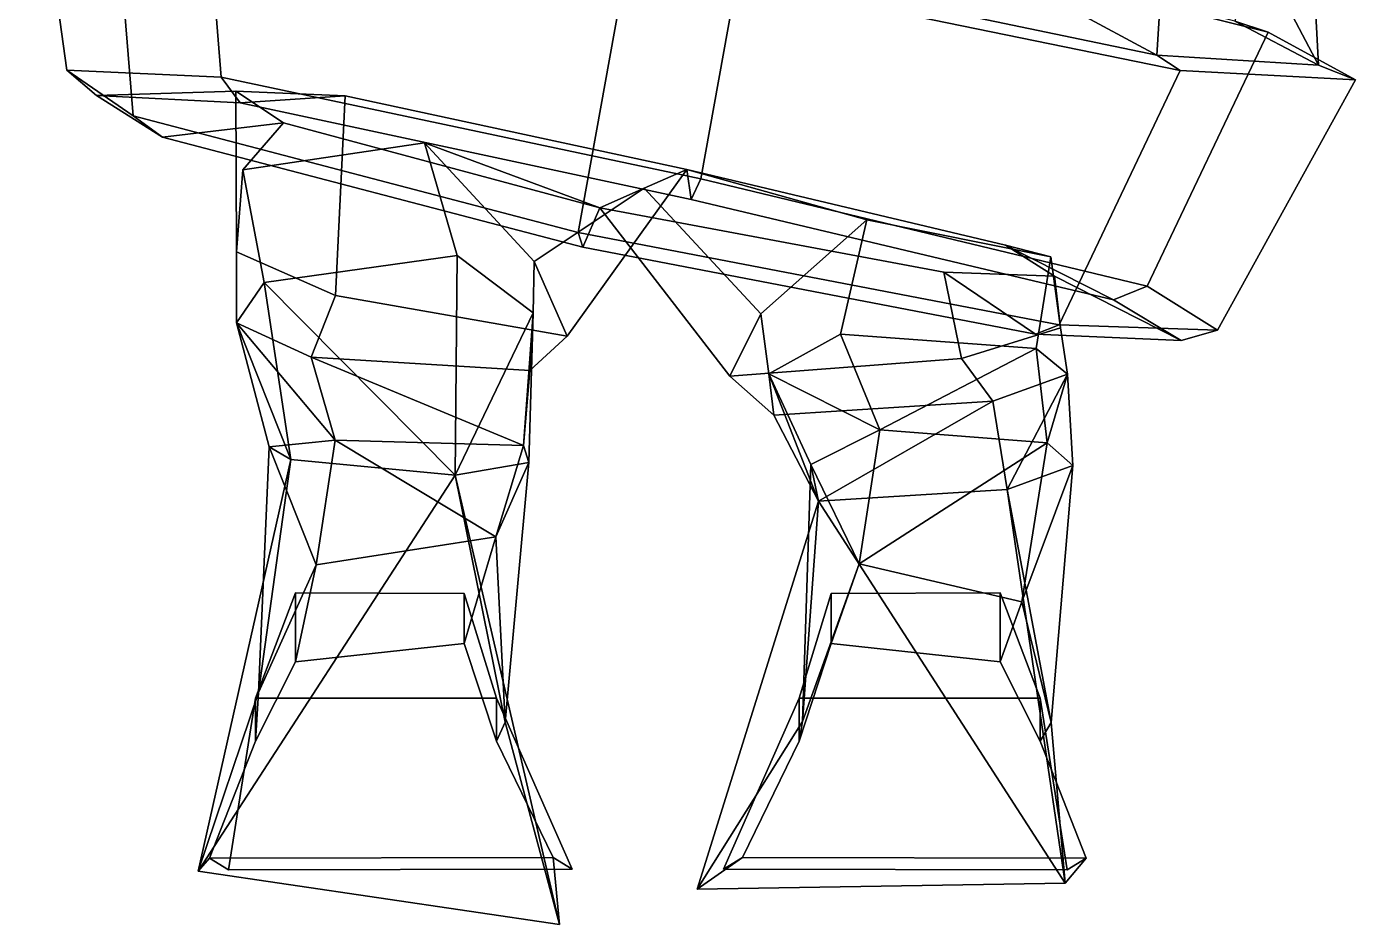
# Model space of a CAD drawing. Extents: x -137 to 136, y -164 to 357.
# Drawn here: x -123.4 to 136.5, y -163.7 to 11.9 of the extents above; entities that cross this region are included whole.
import ezdxf

# ---------------------------------------------------------------- set-up
doc = ezdxf.new("R2010")
doc.units = 0

msp = doc.modelspace()

# ---------------------------------------------------------------- linework, layer by layer
for points in [[(-89.8265, 58.057098, 91.672523), (-123.35408, 60.147675, 11.539202), (-115.510078, 3.339417, 7.293793), (-85.280037, 1.993179, 87.818359)], [(-115.510078, 3.339417, 7.293793), (-123.35408, 60.147675, 11.539202), (-107.052841, 50.503326, -81.986565), (-102.506378, -5.560608, -85.840721)], [(129.226517, 4.330231, -18.357109), (100.859818, 58.194427, -72.380028), (126.230988, 61.13855, -4.284854)], [(112.849579, 12.953094, 59.229462), (129.226517, 4.330231, -18.357109), (126.230988, 61.13855, -4.284854)], [(8.442359, -17.869339, 110.903893), (18.165417, 35.955994, 113.124161), (-89.8265, 58.057098, 91.672523), (-85.280037, 1.993179, 87.818359)], [(97.605026, 6.268326, -94.451149), (-3.63413, 27.38446, -112.793251), (-1.302446, 59.524277, -105.223618)], [(97.605026, 6.268326, -94.451149), (-1.302446, 59.524277, -105.223618), (100.859818, 58.194427, -72.380028)], [(129.226517, 4.330231, -18.357109), (97.605026, 6.268326, -94.451149), (100.859818, 58.194427, -72.380028)], [(-102.506378, -5.560608, -85.840721), (-107.052841, 50.503326, -81.986565), (-5.768151, 25.459702, -128.263855), (-15.50226, -28.369095, -130.482239)], [(18.165417, 35.955994, 113.124161), (119.423584, 10.823273, 66.845222), (112.849579, 12.953094, 59.229462), (17.158398, 36.583023, 100.906868)], [(8.442359, -17.869339, 110.903893), (95.772049, -38.875549, 66.336723), (119.423584, 10.823273, 66.845222), (18.165417, 35.955994, 113.124161)], [(102.197235, 3.269485, -106.813866), (-5.768151, 25.459702, -128.263855), (-3.63413, 27.38446, -112.793251), (97.605026, 6.268326, -94.451149)], [(78.545708, -46.429321, -107.322365), (-15.50226, -28.369095, -130.482239), (-5.768151, 25.459702, -128.263855), (102.197235, 3.269485, -106.813866)], [(119.423584, 10.823273, 66.845222), (95.772049, -38.875549, 66.336723), (109.509132, -47.453972, -19.404501), (136.458206, 1.500488, -19.287252)], [(136.458206, 1.500488, -19.287252), (129.226517, 4.330231, -18.357109), (112.849579, 12.953094, 59.229462), (119.423584, 10.823273, 66.845222)], [(102.197235, 3.269485, -106.813866), (97.605026, 6.268326, -94.451149), (129.226517, 4.330231, -18.357109), (136.458206, 1.500488, -19.287252)], [(-85.280037, 1.993179, 87.818359), (-115.510078, 3.339417, 7.293793), (-109.671333, -1.610519, 6.382292), (-81.565315, -3.028748, 78.69101)], [(-115.510078, 3.339417, 7.293793), (-102.506378, -5.560608, -85.840721), (-96.809868, -9.713516, -74.989601), (-109.671333, -1.610519, 6.382292)], [(109.509132, -47.453972, -19.404501), (78.545708, -46.429321, -107.322365), (102.197235, 3.269485, -106.813866), (136.458206, 1.500488, -19.287252)], [(8.442359, -17.869339, 110.903893), (-85.280037, 1.993179, 87.818359), (-81.565315, -3.028748, 78.69101), (6.589782, -21.923187, 98.493515)], [(-81.565315, -3.028748, 78.69101), (-109.671333, -1.610519, 6.382292), (-82.460167, -0.768372, 3.574368), (-61.079071, -1.681625, 61.125187)], [(-109.671333, -1.610519, 6.382292), (-96.809868, -9.713516, -74.989601), (-73.125038, -6.963806, -60.310444), (-82.460167, -0.768372, 3.574368)], [(-61.079071, -1.681625, 61.125187), (-82.460167, -0.768372, 3.574368), (-82.334465, -32.157402, 0.740422), (-62.961979, -40.700066, 34.498005)], [(-82.460167, -0.768372, 3.574368), (-73.125038, -6.963806, -60.310444), (-81.096962, -16.148392, -37.813484), (-82.334465, -32.157402, 0.740422)], [(6.589782, -21.923187, 98.493515), (-81.565315, -3.028748, 78.69101), (-61.079071, -1.681625, 61.125187), (5.726514, -16.0681, 77.741875)], [(5.726514, -16.0681, 77.741875), (-61.079071, -1.681625, 61.125187), (-62.961979, -40.700066, 34.498005), (-17.646786, -48.632034, 43.81171)], [(-102.506378, -5.560608, -85.840721), (-15.50226, -28.369095, -130.482239), (-14.600146, -31.215004, -115.122528), (-96.809868, -9.713516, -74.989601)], [(-96.809868, -9.713516, -74.989601), (-14.600146, -31.215004, -115.122528), (-11.28728, -23.528671, -93.77449), (-73.125038, -6.963806, -60.310444)], [(-73.125038, -6.963806, -60.310444), (-11.28728, -23.528671, -93.77449), (-45.546757, -10.860229, -67.436729), (-81.096962, -16.148392, -37.813484)], [(-76.929474, -38.150223, -24.596958), (-81.096962, -16.148392, -37.813484), (-45.546757, -10.860229, -67.436729), (-39.148922, -32.90567, -44.51878)], [(-24.319889, -44.115234, -23.419855), (-39.148922, -32.90567, -44.51878), (-45.546757, -10.860229, -67.436729), (-24.087412, -34.061737, -13.888469)], [(-11.28728, -23.528671, -93.77449), (-2.613281, -19.725098, -6.331748), (-24.087412, -34.061737, -13.888469), (-45.546757, -10.860229, -67.436729)], [(-82.327217, -46.012924, -6.246761), (-82.334465, -32.157402, 0.740422), (-81.096962, -16.148392, -37.813484), (-76.929474, -38.150223, -24.596958)], [(-2.613281, -19.725098, -6.331748), (5.726514, -16.0681, 77.741875), (-17.646786, -48.632034, 43.81171), (-24.087412, -34.061737, -13.888469)], [(20.231609, -44.305847, -4.146478), (40.937744, -25.90802, 53.28841), (5.726514, -16.0681, 77.741875), (-2.613281, -19.725098, -6.331748)], [(5.726514, -16.0681, 77.741875), (40.937744, -25.90802, 53.28841), (76.878815, -33.158211, 22.120611), (68.02417, -30.823982, 45.807224)], [(6.589782, -21.923187, 98.493515), (5.726514, -16.0681, 77.741875), (68.02417, -30.823982, 45.807224), (89.136154, -41.561035, 58.437458)], [(8.442359, -17.869339, 110.903893), (6.589782, -21.923187, 98.493515), (89.136154, -41.561035, 58.437458), (95.772049, -38.875549, 66.336723)], [(20.231609, -44.305847, -4.146478), (-2.613281, -19.725098, -6.331748), (-11.28728, -23.528671, -93.77449), (14.138885, -56.498184, -68.73159)], [(73.891602, -48.245796, -95.243149), (55.978199, -36.106155, -75.62841), (-11.28728, -23.528671, -93.77449), (-14.600146, -31.215004, -115.122528)], [(55.978199, -36.106155, -75.62841), (59.459553, -53.041824, -57.192387), (14.138885, -56.498184, -68.73159), (-11.28728, -23.528671, -93.77449)], [(35.778748, -48.244308, 20.710112), (40.937744, -25.90802, 53.28841), (20.231609, -44.305847, -4.146478), (21.754667, -55.992058, -2.680405)], [(35.778748, -48.244308, 20.710112), (74.048752, -51.079834, 0.549576), (76.878815, -33.158211, 22.120611), (40.937744, -25.90802, 53.28841)], [(78.545708, -46.429321, -107.322365), (73.891602, -48.245796, -95.243149), (-14.600146, -31.215004, -115.122528), (-15.50226, -28.369095, -130.482239)], [(68.02417, -30.823982, 45.807224), (76.878815, -33.158211, 22.120611), (78.76413, -47.038528, -18.284882), (77.622986, -36.903793, -15.41933)], [(89.136154, -41.561035, 58.437458), (68.02417, -30.823982, 45.807224), (77.622986, -36.903793, -15.41933), (102.40963, -49.48336, -18.780891)], [(-67.696716, -52.737213, 5.120942), (-62.961979, -40.700066, 34.498005), (-82.334465, -32.157402, 0.740422), (-82.327217, -46.012924, -6.246761)], [(-39.570591, -75.848381, -38.396667), (-76.929474, -38.150223, -24.596958), (-39.148922, -32.90567, -44.51878)], [(-39.570591, -75.848381, -38.396667), (-39.148922, -32.90567, -44.51878), (-24.319889, -44.115234, -23.419855)], [(74.048752, -51.079834, 0.549576), (80.178764, -56.080307, -18.60434), (78.76413, -47.038528, -18.284882), (76.878815, -33.158211, 22.120611)], [(-24.944683, -55.347183, 1.201066), (-24.319889, -44.115234, -23.419855), (-24.087412, -34.061737, -13.888469), (-17.646786, -48.632034, 43.81171)], [(77.622986, -36.903793, -15.41933), (78.76413, -47.038528, -18.284882), (59.459553, -53.041824, -57.192387), (55.978199, -36.106155, -75.62841)], [(102.40963, -49.48336, -18.780891), (77.622986, -36.903793, -15.41933), (55.978199, -36.106155, -75.62841), (73.891602, -48.245796, -95.243149)], [(-71.699989, -72.758476, -21.092445), (-82.327217, -46.012924, -6.246761), (-76.929474, -38.150223, -24.596958)], [(-71.699989, -72.758476, -21.092445), (-76.929474, -38.150223, -24.596958), (-39.570591, -75.848381, -38.396667)], [(95.772049, -38.875549, 66.336723), (89.136154, -41.561035, 58.437458), (102.40963, -49.48336, -18.780891), (109.509132, -47.453972, -19.404501)], [(-24.944683, -55.347183, 1.201066), (-17.646786, -48.632034, 43.81171), (-62.961979, -40.700066, 34.498005), (-67.696716, -52.737213, 5.120942)], [(-25.154184, -73.334732, -19.657166), (-39.570591, -75.848381, -38.396667), (-24.319889, -44.115234, -23.419855)], [(-26.182297, -70.032387, 2.66646), (-25.154184, -73.334732, -19.657166), (-24.319889, -44.115234, -23.419855)], [(-26.182297, -70.032387, 2.66646), (-24.319889, -44.115234, -23.419855), (-24.944683, -55.347183, 1.201066)], [(-62.997601, -68.978073, 5.598589), (-67.696716, -52.737213, 5.120942), (-82.327217, -46.012924, -6.246761)], [(-62.997601, -68.978073, 5.598589), (-82.327217, -46.012924, -6.246761), (-75.909019, -70.283897, -4.75982)], [(-75.909019, -70.283897, -4.75982), (-82.327217, -46.012924, -6.246761), (-71.699989, -72.758476, -21.092445)], [(21.754667, -55.992058, -2.680405), (20.231609, -44.305847, -4.146478), (14.138885, -56.498184, -68.73159), (22.718168, -64.09726, -31.328695)], [(109.509132, -47.453972, -19.404501), (102.40963, -49.48336, -18.780891), (73.891602, -48.245796, -95.243149), (78.545708, -46.429321, -107.322365)], [(43.501923, -66.94352, 35.88319), (35.778748, -48.244308, 20.710112), (21.754667, -55.992058, -2.680405)], [(43.501923, -66.94352, 35.88319), (74.048752, -51.079834, 0.549576), (35.778748, -48.244308, 20.710112)], [(80.178764, -56.080307, -18.60434), (65.559372, -61.384262, -33.27565), (59.459553, -53.041824, -57.192387), (78.76413, -47.038528, -18.284882)], [(43.501923, -66.94352, 35.88319), (76.171494, -69.509895, 18.058767), (74.048752, -51.079834, 0.549576)], [(76.171494, -69.509895, 18.058767), (80.178764, -56.080307, -18.60434), (74.048752, -51.079834, 0.549576)], [(-26.182297, -70.032387, 2.66646), (-24.944683, -55.347183, 1.201066), (-67.696716, -52.737213, 5.120942)], [(-26.182297, -70.032387, 2.66646), (-67.696716, -52.737213, 5.120942), (-62.997601, -68.978073, 5.598589)], [(65.559372, -61.384262, -33.27565), (22.718168, -64.09726, -31.328695), (14.138885, -56.498184, -68.73159), (59.459553, -53.041824, -57.192387)], [(43.501923, -66.94352, 35.88319), (21.754667, -55.992058, -2.680405), (29.982395, -73.770332, 14.588143)], [(31.502539, -80.943642, -11.877955), (21.754667, -55.992058, -2.680405), (22.718168, -64.09726, -31.328695)], [(29.982395, -73.770332, 14.588143), (21.754667, -55.992058, -2.680405), (31.502539, -80.943642, -11.877955)], [(68.371895, -78.609978, -12.98598), (65.559372, -61.384262, -33.27565), (80.178764, -56.080307, -18.60434)], [(81.174683, -73.94165, 0.650698), (68.371895, -78.609978, -12.98598), (80.178764, -56.080307, -18.60434)], [(76.171494, -69.509895, 18.058767), (81.174683, -73.94165, 0.650698), (80.178764, -56.080307, -18.60434)], [(31.502539, -80.943642, -11.877955), (22.718168, -64.09726, -31.328695), (65.559372, -61.384262, -33.27565)], [(68.371895, -78.609978, -12.98598), (31.502539, -80.943642, -11.877955), (65.559372, -61.384262, -33.27565)], [(39.405605, -93.142876, 21.973869), (43.501923, -66.94352, 35.88319), (29.982395, -73.770332, 14.588143)], [(39.405605, -93.142876, 21.973869), (76.171494, -69.509895, 18.058767), (43.501923, -66.94352, 35.88319)], [(-66.746803, -93.392479, 4.730064), (-62.997601, -68.978073, 5.598589), (-75.909019, -70.283897, -4.75982)], [(-66.746803, -93.392479, 4.730064), (-31.586128, -87.911858, 3.364587), (-62.997601, -68.978073, 5.598589)], [(-31.586128, -87.911858, 3.364587), (-26.182297, -70.032387, 2.66646), (-62.997601, -68.978073, 5.598589)], [(-31.586128, -87.911858, 3.364587), (-25.154184, -73.334732, -19.657166), (-26.182297, -70.032387, 2.66646)], [(71.203232, -100.574989, 5.81855), (76.171494, -69.509895, 18.058767), (39.405605, -93.142876, 21.973869)], [(71.203232, -100.574989, 5.81855), (81.174683, -73.94165, 0.650698), (76.171494, -69.509895, 18.058767)], [(-78.007149, -118.340767, -0.218445), (-66.746803, -93.392479, 4.730064), (-75.909019, -70.283897, -4.75982)], [(-78.007149, -118.340767, -0.218445), (-75.909019, -70.283897, -4.75982), (-71.699989, -72.758476, -21.092445)], [(-89.822914, -153.277161, -11.379407), (-78.007149, -118.340767, -0.218445), (-71.699989, -72.758476, -21.092445)], [(-89.822914, -153.277161, -11.379407), (-71.699989, -72.758476, -21.092445), (-39.570591, -75.848381, -38.396667)], [(-29.812925, -124.143555, -11.241402), (-39.570591, -75.848381, -38.396667), (-25.154184, -73.334732, -19.657166)], [(-29.812925, -124.143555, -11.241402), (-25.154184, -73.334732, -19.657166), (-31.586128, -87.911858, 3.364587)], [(28.378717, -124.018486, -0.481102), (39.405605, -93.142876, 21.973869), (29.982395, -73.770332, 14.588143)], [(28.378717, -124.018486, -0.481102), (29.982395, -73.770332, 14.588143), (31.502539, -80.943642, -11.877955)], [(76.953918, -124.216774, -10.887189), (68.371895, -78.609978, -12.98598), (81.174683, -73.94165, 0.650698)], [(76.953918, -124.216774, -10.887189), (81.174683, -73.94165, 0.650698), (71.203232, -100.574989, 5.81855)], [(-19.127647, -163.678436, -28.807859), (-89.822914, -153.277161, -11.379407), (-39.570591, -75.848381, -38.396667)], [(-19.127647, -163.678436, -28.807859), (-39.570591, -75.848381, -38.396667), (-29.812925, -124.143555, -11.241402)], [(79.726242, -155.613052, -36.094341), (31.502539, -80.943642, -11.877955), (68.371895, -78.609978, -12.98598)], [(79.726242, -155.613052, -36.094341), (68.371895, -78.609978, -12.98598), (76.953918, -124.216774, -10.887189)], [(7.779921, -156.753906, -22.462021), (28.378717, -124.018486, -0.481102), (31.502539, -80.943642, -11.877955)], [(7.779921, -156.753906, -22.462021), (31.502539, -80.943642, -11.877955), (79.726242, -155.613052, -36.094341)], [(-31.586128, -87.911858, 3.364587), (-66.746803, -93.392479, 4.730064), (-70.777412, -112.334427, 35.947453), (-37.787899, -108.736435, 35.947453)], [(-29.812925, -124.143555, -11.241402), (-31.586128, -87.911858, 3.364587), (-37.787899, -108.736435, 35.947453), (-31.473774, -127.827744, 43.725594)], [(-78.007149, -118.340767, -0.218445), (-78.613716, -127.827744, 43.725594), (-70.777412, -112.334427, 35.947453), (-66.746803, -93.392479, 4.730064)], [(28.378717, -124.018486, -0.481102), (27.673773, -127.827744, 43.725594), (33.987896, -108.736435, 35.947453), (39.405605, -93.142876, 21.973869)], [(39.405605, -93.142876, 21.973869), (33.987896, -108.736435, 35.947453), (66.977409, -112.334427, 35.947453), (71.203232, -100.574989, 5.81855)], [(-31.473774, -119.444244, 102.617195), (-37.787899, -98.998032, 87.801697), (-70.777412, -98.812729, 87.801697), (-78.613716, -119.444244, 102.617195)], [(-78.613716, -119.444244, 102.617195), (-70.777412, -98.812729, 87.801697), (-70.777412, -112.334427, 35.947453), (-78.613716, -127.827744, 43.725594)], [(-37.787899, -98.998032, 87.801697), (-37.787899, -108.736435, 35.947453), (-70.777412, -112.334427, 35.947453), (-70.777412, -98.812729, 87.801697)], [(-31.473774, -119.444244, 102.617195), (-31.473774, -127.827744, 43.725594), (-37.787899, -108.736435, 35.947453), (-37.787899, -98.998032, 87.801697)], [(27.673773, -119.444244, 102.617195), (74.813721, -119.444244, 102.617195), (66.977409, -98.812729, 87.801697), (33.987896, -98.998032, 87.801697)], [(27.673773, -119.444244, 102.617195), (33.987896, -98.998032, 87.801697), (33.987896, -108.736435, 35.947453), (27.673773, -127.827744, 43.725594)], [(33.987896, -98.998032, 87.801697), (66.977409, -98.812729, 87.801697), (66.977409, -112.334427, 35.947453), (33.987896, -108.736435, 35.947453)], [(74.813721, -119.444244, 102.617195), (74.813721, -127.827744, 43.725594), (66.977409, -112.334427, 35.947453), (66.977409, -98.812729, 87.801697)], [(76.953918, -124.216774, -10.887189), (71.203232, -100.574989, 5.81855), (66.977409, -112.334427, 35.947453), (74.813721, -127.827744, 43.725594)], [(-89.822914, -153.277161, -11.379407), (-87.594154, -150.723206, 36.317848), (-78.613716, -127.827744, 43.725594), (-78.007149, -118.340767, -0.218445)], [(-83.890282, -153.02951, 102.617195), (-78.613716, -119.444244, 102.617195), (-78.613716, -127.827744, 43.725594), (-87.594154, -150.723206, 36.317848)], [(-16.70689, -152.844193, 102.617195), (-31.473774, -119.444244, 102.617195), (-78.613716, -119.444244, 102.617195), (-83.890282, -153.02951, 102.617195)], [(-16.70689, -152.844193, 102.617195), (-20.410763, -150.61731, 32.613968), (-31.473774, -127.827744, 43.725594), (-31.473774, -119.444244, 102.617195)], [(12.906889, -152.844193, 102.617195), (80.090286, -153.02951, 102.617195), (74.813721, -119.444244, 102.617195), (27.673773, -119.444244, 102.617195)], [(12.906889, -152.844193, 102.617195), (27.673773, -119.444244, 102.617195), (27.673773, -127.827744, 43.725594), (16.610764, -150.61731, 32.613968)], [(80.090286, -153.02951, 102.617195), (83.794151, -150.723206, 36.317848), (74.813721, -127.827744, 43.725594), (74.813721, -119.444244, 102.617195)], [(-19.127647, -163.678436, -28.807859), (-29.812925, -124.143555, -11.241402), (-31.473774, -127.827744, 43.725594), (-20.410763, -150.61731, 32.613968)], [(7.779921, -156.753906, -22.462021), (16.610764, -150.61731, 32.613968), (27.673773, -127.827744, 43.725594), (28.378717, -124.018486, -0.481102)], [(79.726242, -155.613052, -36.094341), (76.953918, -124.216774, -10.887189), (74.813721, -127.827744, 43.725594), (83.794151, -150.723206, 36.317848)], [(-89.822914, -153.277161, -11.379407), (-19.127647, -163.678436, -28.807859), (-20.410763, -150.61731, 32.613968), (-87.594154, -150.723206, 36.317848)], [(-83.890282, -153.02951, 102.617195), (-87.594154, -150.723206, 36.317848), (-20.410763, -150.61731, 32.613968), (-16.70689, -152.844193, 102.617195)], [(79.726242, -155.613052, -36.094341), (83.794151, -150.723206, 36.317848), (16.610764, -150.61731, 32.613968), (7.779921, -156.753906, -22.462021)], [(80.090286, -153.02951, 102.617195), (12.906889, -152.844193, 102.617195), (16.610764, -150.61731, 32.613968), (83.794151, -150.723206, 36.317848)]]:
    msp.add_3dface(points)

doc.saveas('drawing.dxf')
